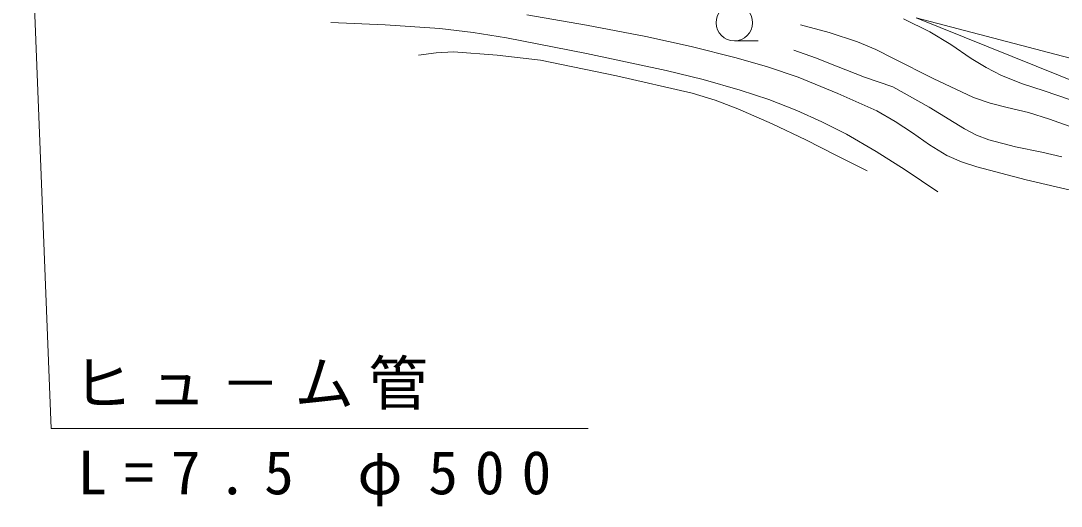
# Model space of a CAD drawing. Units: millimetres, scale not verified. Extents: x 40000 to 680000, y -32072 to 380000.
# Drawn here: x 405108 to 448786, y 267119 to 287500 of the extents above; entities that cross this region are included whole.
import ezdxf

# ---------------------------------------------------------------- set-up
doc = ezdxf.new("R2010")
doc.units = ezdxf.units.MM
doc.header["$LTSCALE"] = 1000
doc.layers.add('S-BGD', color=7, linetype='Continuous', lineweight=13)
doc.styles.add('ＭＳ ゴシック', font='')
doc.styles.get('ＭＳ ゴシック').set_extended_font_data('MS Gothic')

msp = doc.modelspace()

# ---------------------------------------------------------------- linework, layer by layer
at = {"layer": 'S-BGD'}
for p, q in [((405108, 302648), (406387, 270375)), ((418125, 287430), (420408, 287335)), ((428857, 287323), (426348, 287746)), ((442162, 287580), (443271, 287032)), ((442697, 287632), (450241, 284590)), ((452199, 285127), (442697, 287632)), ((420408, 287335), (422693, 287180)), ((422693, 287180), (424100, 287013)), ((424100, 287013), (425499, 286787)), ((431348, 286843), (428857, 287323)), ((437840, 287328), (439045, 287005)), ((439045, 287005), (440235, 286624)), ((443271, 287032), (444152, 286503)), ((425499, 286787), (428858, 286132)), ((433250, 286426), (431348, 286843)), ((435064, 286657), (436059, 286657)), ((440235, 286624), (441007, 286300)), ((421811, 286058), (422543, 286160)), ((422543, 286160), (423277, 286200)), ((423277, 286200), (425100, 286055)), ((428858, 286132), (432206, 285418)), ((435138, 285950), (433250, 286426)), ((438465, 285942), (437567, 286267)), ((441007, 286300), (441751, 285923)), ((444152, 286503), (445010, 285918)), ((425100, 286055), (426928, 285849)), ((426928, 285849), (430114, 285185)), ((436453, 285569), (435138, 285950)), ((439346, 285601), (438465, 285942)), ((441751, 285923), (443415, 285075)), ((445010, 285918), (445631, 285533)), ((432206, 285418), (433760, 285036)), ((437750, 285130), (436453, 285569)), ((440524, 285133), (439346, 285601)), ((445631, 285533), (446280, 285201)), ((430114, 285185), (433290, 284462)), ((433760, 285036), (435310, 284593)), ((439408, 284451), (437750, 285130)), ((441723, 284721), (440524, 285133)), ((443415, 285075), (445102, 284283)), ((446280, 285201), (447159, 284856)), ((447159, 284856), (448072, 284562)), ((433290, 284462), (434263, 284162)), ((435310, 284593), (436508, 284194)), ((441044, 283716), (439408, 284451)), ((443245, 283868), (441723, 284721)), ((448072, 284562), (450106, 283856)), ((434263, 284162), (435214, 283805)), ((436508, 284194), (437692, 283735)), ((445102, 284283), (445799, 284044)), ((445799, 284044), (446515, 283863)), ((435214, 283805), (436649, 283180)), ((437692, 283735), (438740, 283264)), ((441812, 283278), (441044, 283716)), ((444731, 282965), (443245, 283868)), ((446515, 283863), (447410, 283649)), ((447410, 283649), (448292, 283375)), ((436649, 283180), (438067, 282498)), ((438740, 283264), (439769, 282734)), ((442543, 282793), (441812, 283278)), ((448292, 283375), (449774, 282844)), ((439769, 282734), (441014, 282014)), ((443257, 282291), (442543, 282793)), ((445233, 282704), (444731, 282965)), ((445752, 282501), (445233, 282704)), ((438067, 282498), (439347, 281849)), ((443990, 281848), (443257, 282291)), ((446864, 282213), (445752, 282501)), ((447977, 281986), (446864, 282213)), ((439347, 281849), (440634, 281203)), ((441014, 282014), (442235, 281238)), ((444601, 281579), (443990, 281848)), ((448810, 281787), (447977, 281986)), ((445239, 281366), (444601, 281579)), ((447315, 280821), (445239, 281366)), ((442235, 281238), (442925, 280779)), ((442925, 280779), (443613, 280316)), ((449409, 280334), (447315, 280821)), ((406387, 270375), (428929, 270375))]:
    msp.add_line(p, q, dxfattribs=at)
msp.add_circle((435064, 287422), 765, dxfattribs=at)

# ---------------------------------------------------------------- texts
at = {"layer": 'S-BGD', "char_height": 1833, "attachment_point": 7, "style": 'ＭＳ ゴシック'}
for s, insert in [('\\T1.24;ヒュ－ム管', (407295, 271167)), ('\\T1.57;L=7.5\\~φ500', (407492, 267119))]:
    msp.add_mtext(s, dxfattribs=dict(at, insert=insert))

doc.saveas('drawing.dxf')
